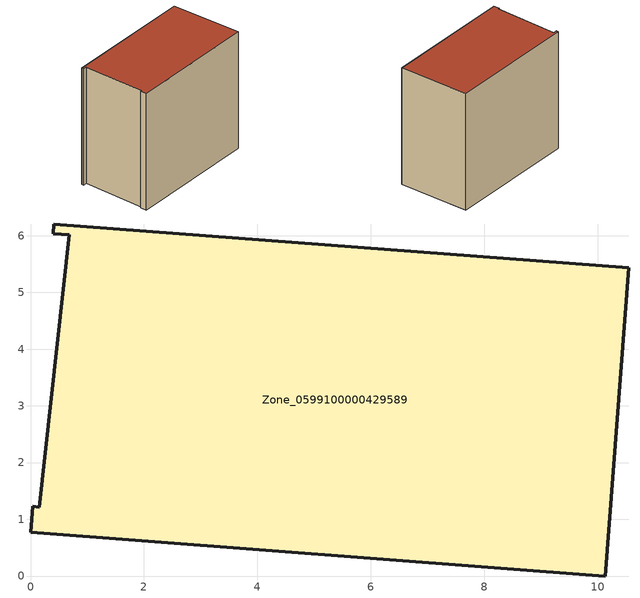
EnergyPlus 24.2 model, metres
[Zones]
Zone_0599100000429589
 floor ground (C_G): 0.68,6.02 0.4,6.04 0.41,6.21 10.55,5.43 10.13,0 0,0.77 0.04,1.23 0.15,1.21 z0
 wall outside (C_F): 0.68,6.02 0.15,1.21 0.04,1.23 0,0.77 10.13,0 10.55,5.43 0.41,6.21 0.4,6.04 0.68,6.02 z0:9.18
 roof outside (C_R): 0.4,6.04 0.68,6.02 0.15,1.21 0.04,1.23 0,0.77 10.13,0 10.55,5.43 0.41,6.21 z9.18
[BUILDING]
Pand.0599100000429589: North Axis=0; Terrain=City; Loads Convergence Tolerance Value=0.04; Temperature Convergence Tolerance Value=0.4; Solar Distribution=FullExterior; Maximum Number of Warmup Days=25; Minimum Number of Warmup Days=1
[Site:Location]
Rotterdam.The.Hague.AP_ZH_NLD Design_Conditions: Latitude=51.96; Longitude=4.45; Time Zone=1; Elevation=-4.5
[SITE:GROUNDTEMPERATURE:BUILDINGSURFACE]
18, 18, 18, 18, 18, 18, 18, 18, 18, 18, 18, 18
[MATERIAL] Thermal Absorptance=0.9; Solar Absorptance=0.7; Visible Absorptance=0.7
Name | Roughness | Thickness | Conductivity | Density | Specific Heat
G.TI.2006-2014 | MediumSmooth | 0.15 | 0.06 | 540 | 1210
F.TI.2006-2014 | Rough | 0.3 | 0.12 | 1920 | 840
R.TI.2006-2014 | MediumRough | 0.2 | 0.08 | 1500 | 1000
[CONSTRUCTION]
C_G: G.TI.2006-2014
C_F: F.TI.2006-2014
C_R: R.TI.2006-2014
[ZONE]
Zone_0599100000429589: Type=1; Multiplier=1; Ceiling Height=Autocalculate; Volume=Autocalculate; Floor Area=autocalculate; Part of Total Floor Area=Yes
[ZONEINFILTRATION:DESIGNFLOWRATE]
Infil_Zone_0599100000429589: Zone or ZoneList or Space or SpaceList=Zone_0599100000429589; Schedule=AlwaysOn; Design Flow Rate Calculation Method=Flow/Area; Flow Rate per Floor Area=0.0015; Constant Term Coefficient=1; Temperature Term Coefficient=0; Velocity Term Coefficient=0; Velocity Squared Term Coefficient=0
[HVACTEMPLATE:ZONE:IDEALLOADSAIRSYSTEM]
Zone_0599100000429589: Maximum Heating Supply Air Temperature=50; Minimum Cooling Supply Air Temperature=13; Maximum Heating Supply Air Humidity Ratio=0.0156; Minimum Cooling Supply Air Humidity Ratio=0.0077; Heating Limit=NoLimit; Cooling Limit=NoLimit; Dehumidification Control Type=ConstantSensibleHeatRatio; Cooling Sensible Heat Ratio=0.7; Dehumidification Setpoint=60; Humidification Control Type=None; Humidification Setpoint=30; Outdoor Air Method=None; Outdoor Air Flow Rate per Person=0.00944; Outdoor Air Flow Rate per Zone Floor Area=0; Outdoor Air Flow Rate per Zone=0; Demand Controlled Ventilation Type=None; Outdoor Air Economizer Type=NoEconomizer; Heat Recovery Type=None; Sensible Heat Recovery Effectiveness=0.7; Latent Heat Recovery Effectiveness=0.65
[ZONECONTROL:THERMOSTAT]
ThermostatControl_Zone_0599100000429589: Zone or ZoneList=Zone_0599100000429589; Control Type Schedule=DualSetpointControlType; Control 1=Thermostat_Zone_0599100000429589; Temperature Difference Between Cutout And Setpoint=0
[THERMOSTATSETPOINT:DUALSETPOINT]
Thermostat_Zone_0599100000429589: Heating Setpoint Temperature Schedule=HeatingSetpoint_Zone_0599100000429589; Cooling Setpoint Temperature Schedule=CoolingSetpoint_Zone_0599100000429589
[SCHEDULE:COMPACT]
HeatingSetpoint_Zone_0599100000429589: Through: 12/31, For: AllDays, Until: 24:00, 21
CoolingSetpoint_Zone_0599100000429589: Through: 12/31, For: AllDays, Until: 24:00, 24
DualSetpointControlType: Through: 12/31, For: AllDays, Until: 24:00, 4
AlwaysOn: Through: 12/31, For: AllDays, Until: 24:00, 1
